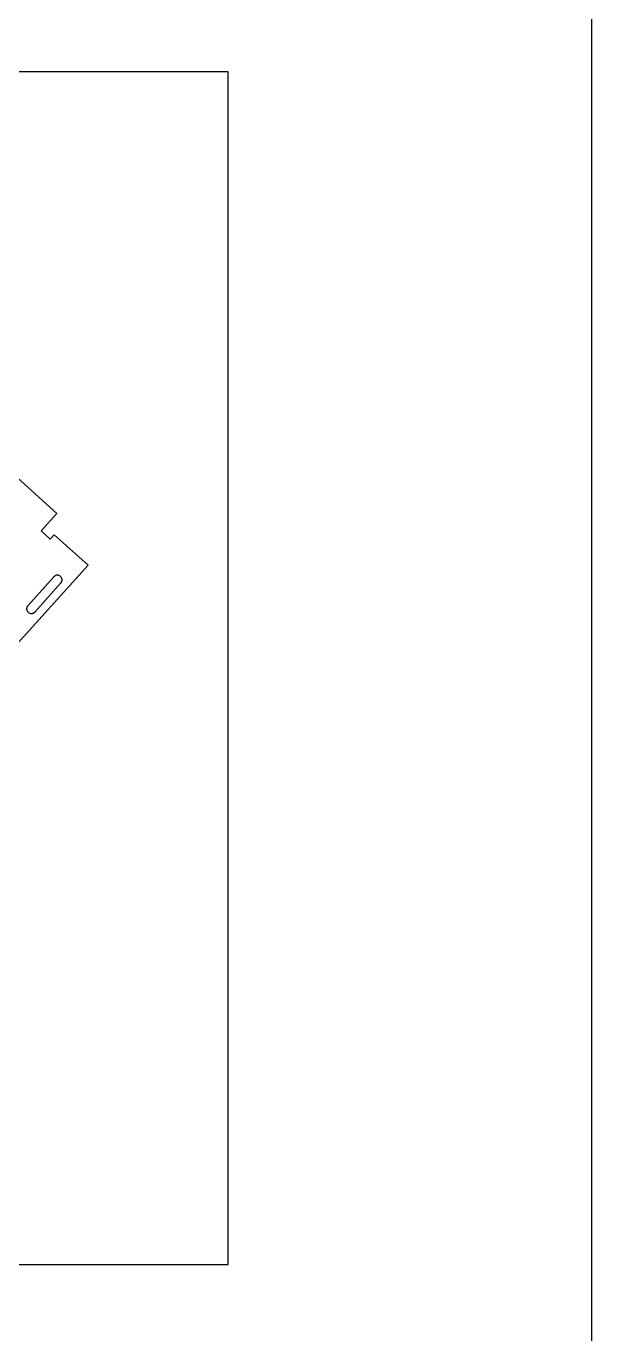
# Model space of a CAD drawing. Extents: x -17068 to -13885, y -84343 to -75479.
# Drawn here: x -14463 to -13885, y -78794 to -77456 of the extents above; entities that cross this region are included whole.
import ezdxf

# ---------------------------------------------------------------- set-up
doc = ezdxf.new("R2010")
doc.units = 0
for name, color, linetype in [('0_SHEET_SPRUCEPLY_2440X122', 1, 'CONTINUOUS'), ('3_ANYTOOL_CUTTHROUGH_INSID', 4, 'CONTINUOUS'), ('4_ANYTOOL_CUTTHROUGH_OUTSI', 5, 'CONTINUOUS'), ('DONOTCUT', 18, 'CONTINUOUS')]:
    doc.layers.add(name, color=color, linetype=linetype)

msp = doc.modelspace()

# ---------------------------------------------------------------- linework, layer by layer
at = {"layer": '0_SHEET_SPRUCEPLY_2440X122'}
msp.add_lwpolyline([(-16696.5, -77503), (-16696.5, -78723), (-14256.5, -78723), (-14256.5, -77503)], close=True, dxfattribs=at)
at = {"layer": '3_ANYTOOL_CUTTHROUGH_INSID', "color": 4}
msp.add_lwpolyline([(-14427.7, -78025.9), (-14427.6, -78025.8), (-14427.5, -78025.8), (-14427.4, -78025.7), (-14427.4, -78025.6), (-14427.3, -78025.5), (-14427.2, -78025.4), (-14427.2, -78025.3), (-14427.1, -78025.2), (-14427.1, -78025.1), (-14427, -78025), (-14426.9, -78024.9), (-14426.9, -78024.8), (-14426.8, -78024.7), (-14426.8, -78024.6), (-14426.8, -78024.4), (-14426.7, -78024.3), (-14426.7, -78024.2), (-14426.6, -78024.1), (-14426.6, -78024), (-14426.6, -78023.9), (-14426.5, -78023.8), (-14426.5, -78023.6), (-14426.5, -78023.5), (-14426.5, -78023.4), (-14426.5, -78023.3), (-14426.5, -78023.2), (-14426.5, -78023.1), (-14426.4, -78023), (-14426.4, -78022.8), (-14426.4, -78022.7), (-14426.4, -78022.6), (-14426.4, -78022.5, 0.198912), (-14428, -78019.2, 0.198912), (-14431.4, -78018, 0.198912), (-14434.7, -78019.6), (-14461.5, -78049.3), (-14461.6, -78049.4), (-14461.6, -78049.5), (-14461.7, -78049.6), (-14461.8, -78049.6), (-14461.8, -78049.7), (-14461.9, -78049.8), (-14462, -78049.9), (-14462, -78050), (-14462.1, -78050.1), (-14462.1, -78050.2), (-14462.2, -78050.3), (-14462.3, -78050.4), (-14462.3, -78050.6), (-14462.3, -78050.7), (-14462.4, -78050.8), (-14462.4, -78050.9), (-14462.5, -78051), (-14462.5, -78051.1), (-14462.5, -78051.2), (-14462.6, -78051.3), (-14462.6, -78051.5), (-14462.6, -78051.6), (-14462.6, -78051.7), (-14462.7, -78051.8), (-14462.7, -78051.9), (-14462.7, -78052), (-14462.7, -78052.1), (-14462.7, -78052.3), (-14462.7, -78052.4), (-14462.7, -78052.5), (-14462.7, -78052.6), (-14462.7, -78052.7, 0.198913), (-14461.1, -78056, 0.198913), (-14457.7, -78057.2), (-14457.6, -78057.2), (-14457.5, -78057.2), (-14457.4, -78057.2), (-14457.3, -78057.2), (-14457.1, -78057.2), (-14457, -78057.1), (-14456.9, -78057.1), (-14456.8, -78057.1), (-14456.7, -78057), (-14456.6, -78057), (-14456.5, -78057), (-14456.3, -78056.9), (-14456.2, -78056.9), (-14456.1, -78056.9), (-14456, -78056.8), (-14455.9, -78056.8), (-14455.8, -78056.7), (-14455.7, -78056.7), (-14455.6, -78056.6), (-14455.5, -78056.5), (-14455.4, -78056.5), (-14455.3, -78056.4), (-14455.2, -78056.3), (-14455.1, -78056.3), (-14455, -78056.2), (-14454.9, -78056.1), (-14454.8, -78056.1), (-14454.7, -78056), (-14454.7, -78055.9), (-14454.6, -78055.8), (-14454.5, -78055.7), (-14454.4, -78055.7)], format="xyb", close=True, dxfattribs=at)
at = {"layer": '4_ANYTOOL_CUTTHROUGH_OUTSI', "color": 5}
msp.add_lwpolyline([(-14475.9, -77915.2), (-14431.7, -77955), (-14447.8, -77972.8), (-14438.5, -77981.2), (-14434.5, -77976.7), (-14399.9, -78007.8), (-14478.5, -78095.1)], dxfattribs=at)
at = {"layer": 'DONOTCUT'}
msp.add_lwpolyline([(-17068.2, -84342.5), (-13884.8, -84342.5), (-13884.8, -75479), (-17068.2, -75479)], close=True, dxfattribs=at)

doc.saveas('drawing.dxf')
